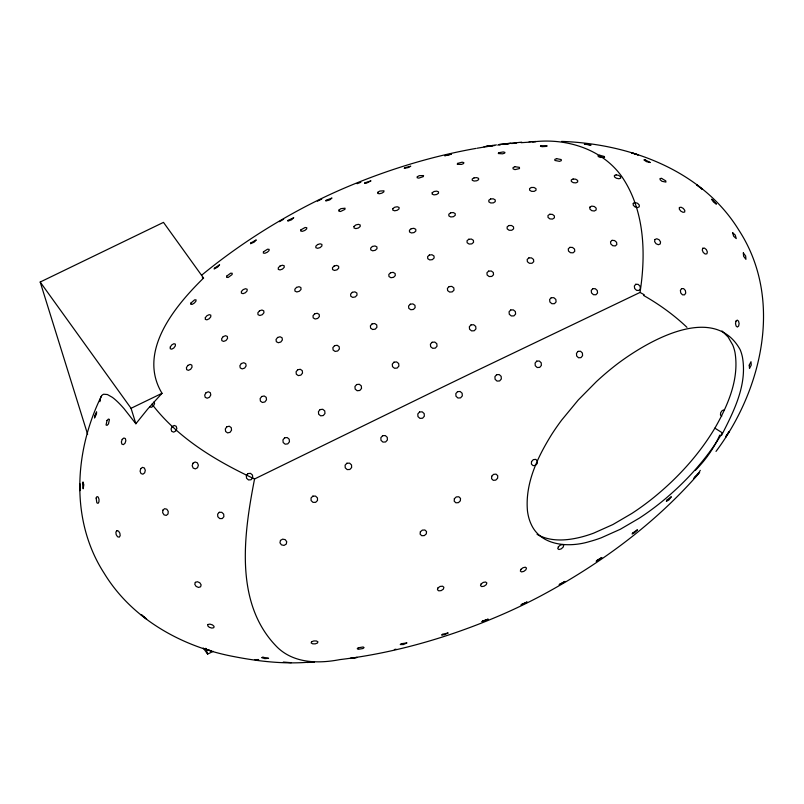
<?xml version="1.0" encoding="UTF-8"?>
<svg xmlns="http://www.w3.org/2000/svg" width="804" height="804" viewBox="0 0 804 804"><rect width="100%" height="100%" fill="white"/><g stroke="black" fill="none" stroke-linecap="round" stroke-linejoin="round"><path stroke-width="1.21" d="M99.927 401.668L100.108 400.131M100.138 399.97L100.339 398.935A140.931 22.813 64.2 0 1 103.756 394.231L107.424 394.543L112.349 397.337A158.599 25.668 64.2 0 1 124.007 408.633L135.866 423.748L147.685 409.065L162.026 393.307C136.931 351.8 174.79 306.284 203.553 278.063L163.483 222.376L40.2 282.033L87.626 434.311M151.966 404.161C178.076 438.331 216.165 460.983 254.556 478.973L434.2 391.196A583.995 10.874 -26 0 1 471.526 373.126L640.034 292.435C646.044 253.551 644.738 210.306 621.924 176.749C602.186 148.76 565.614 137.705 532.67 141.936M254.556 478.973C243.843 534.117 233.753 603.955 277.641 647.592C294.364 663.501 318.615 663.702 339.901 659.602C396.372 652.858 451.496 636.597 503.565 613.914A583.995 575.322 44.4 0 0 540.891 595.854C600.166 564.086 655.451 523.525 699.641 472.541M721.449 435.577C733.67 411.588 747.388 385.106 742.454 357.227A63.717 41.225 -57.7 0 0 740.132 349.619C713.731 302.234 647.26 341.62 618.206 363.277A223.391 144.549 -57.7 0 0 596.407 381.619L578.327 399.91L561.634 420.14A158.428 102.51 -57.7 0 0 551.866 434.18C537.635 457.024 524.911 483.365 527.474 510.992A67.285 43.537 -57.7 0 0 531.012 523.937C540.75 546.197 569.282 547.815 589.623 541.534A163.936 106.078 -57.7 0 0 601.231 537.806L620.316 529.273L639.26 518.188A223.14 144.388 -57.7 0 0 661.742 501.766C685.51 482.34 706.545 459.265 722.334 432.864L714.887 428.15C727.851 405.487 739.378 379.186 735.007 352.514A63.717 41.225 -57.7 0 0 732.685 344.906L728.112 337.027L721.982 330.957M101.324 396.282C74.34 451.134 69.998 520.419 104.158 573.232C131.896 618.949 182.207 646.898 233.803 656.566C259.25 661.551 285.601 664.446 311.55 661.963M699.852 471.144L700.294 470.37M714.887 428.15C699.088 454.551 678.063 477.626 654.295 497.053A223.14 144.388 -57.7 0 1 631.813 513.475L612.859 524.56L593.774 533.102A163.936 106.078 -57.7 0 1 582.166 536.821C567.493 540.64 550.75 542.208 537.082 534.348M699.41 471.878L697.038 475.425M716.012 451.406C762.313 389.518 783.508 299.038 739.037 230.426C702.183 170.126 629.431 143.705 561.554 141.403M695.54 476.058L693.832 478.491L698.334 473.295L697.289 474.169M201.533 275.29C232.788 249.562 266.747 227.15 302.485 208.156A583.995 575.322 44.4 0 1 339.801 190.086C383.357 171.051 429.055 156.73 475.878 148.428M279.44 221.663L283.631 219.251M317.359 201.181L321.721 199.07M40.2 282.033L131.052 408.291L162.026 393.307M203.211 647.974L207.613 654.084L213.261 651.351M357.117 183.714L360.845 182.277M724.253 409.849L722.233 410.542L720.665 412.673L720.464 414.995L721.751 416.15M394.362 649.542L396.07 649.2M476.963 148.248L485.515 146.83M486.551 146.68L488.641 146.358M484.008 146.72L496.41 144.891M491.706 145.916L494.731 145.494M497.706 145.102L500.621 144.74M510.852 143.152L499.063 144.559L521.766 142.167M504.399 144.288L508.952 143.795M511.565 143.534L516.53 143.072M521.092 142.7L528.781 142.187M291.229 662.707L283.34 662.054M254.808 659.642L258.647 659.551M149.705 406.703L151.353 407.326L153.363 406.1L154.549 403.739L154.217 401.628M640.034 292.435L644.275 294.787M131.052 408.291L135.866 423.748M205.804 648.305L207.613 654.084M202.327 277.722A178.619 28.914 64.2 0 1 203.563 278.083M719.741 435.135A206.487 141.253 5.8 0 1 695.329 470.4M643.592 295.45A206.487 144.69 10.1 0 1 686.968 327.339M354.031 226.447L354.021 227.964L355.82 228.617L358.373 228.014L360.182 226.507L360.192 224.979L358.393 224.336L355.84 224.939L354.031 226.447M589.875 207.151L589.865 209.03L591.694 210.638L594.287 211.03L596.136 209.995L596.156 208.115L594.327 206.507L591.724 206.105L589.875 207.151M241.421 291.47L241.391 293.128L243.039 293.661L245.411 292.736L247.109 290.907L247.14 289.249L245.491 288.716L243.12 289.641L241.421 291.47M392.814 208.628L392.794 210.095L394.603 210.799L397.186 210.306L399.035 208.919L399.065 207.452L397.246 206.759L394.663 207.241L392.814 208.628M205.342 317.64L205.301 319.359L206.869 319.841L209.13 318.796L210.759 316.856L210.799 315.138L209.231 314.655L206.96 315.691L205.342 317.64M170.287 346.966L170.247 348.745L171.704 349.177L173.815 348.011L175.332 345.911L175.372 344.132L173.915 343.7L171.805 344.876L170.287 346.966M79.646 484.822L79.837 490.641L79.827 483.706L79.646 484.822M96.138 498.018L96.852 502.832L98.038 503.364L98.942 501.907L99.013 499.314L98.229 497.093L97.043 496.56L96.138 498.018M432.21 192.739L432.17 194.146L433.979 194.88L436.602 194.518L438.481 193.272L438.522 191.865L436.703 191.131L434.09 191.493L432.21 192.739M633.281 203.311L633.21 205.1L634.929 206.879L637.421 207.603L639.23 206.849L639.291 205.06L637.582 203.291L635.09 202.568L633.281 203.311M732.615 232.678L733.6 236.165L736.253 238.587L735.258 235.1L732.615 232.678M190.87 303.108L190.809 304.384L192.287 304.324L194.427 302.967L195.975 301.108L196.035 299.832L194.558 299.882L190.87 303.108M531.514 461.586L531.404 464.069L533.052 465.637L535.494 465.355L537.293 463.405L537.404 460.933L535.765 459.365L533.323 459.637L531.514 461.586M491.706 476.249L491.586 478.722L493.274 480.33L495.777 480.119L497.626 478.219L497.746 475.747L496.058 474.139L493.555 474.35L491.706 476.249M82.531 483.365L83.154 488.782L83.797 484.762L83.013 481.948L82.531 483.365M226.718 276.114L226.638 277.38L228.185 277.45L232.115 274.536L232.195 273.27L230.647 273.199L226.718 276.114M454.361 498.751L454.21 501.193L455.898 502.801L458.441 502.641L460.35 500.812L460.511 498.379L458.813 496.771L456.27 496.922L454.361 498.751M679.41 207.512L679.3 209.13L680.797 211.12L683.028 212.316L684.686 212.025L684.797 210.407L683.289 208.417L681.068 207.221L679.41 207.512M263.441 251.833L263.34 253.089L264.938 253.25L267.3 252.225L269.038 250.617L269.139 249.361L267.541 249.2L263.441 251.833M162.89 510.138L162.669 512.701L164.086 514.892L166.307 515.404L168.026 513.957L168.237 511.384L166.82 509.203L164.609 508.681L162.89 510.138M749.238 365.147L749.509 368.483L751.248 365.056L750.986 361.72L749.238 365.147M300.897 229.854L300.776 231.08L302.415 231.321L304.847 230.436L306.656 228.939L306.776 227.723L305.138 227.482L300.897 229.854M420.351 531.816L420.11 534.137L421.748 535.705L424.311 535.595L426.301 533.886L426.542 531.565L424.904 529.997L422.341 530.107L420.351 531.816M339.027 210.015L338.886 211.191L340.554 211.492L344.916 209.382L345.057 208.206L340.896 208.648L339.027 210.015M377.84 192.297L377.669 193.412L379.357 193.764L381.9 193.151L383.809 191.925L383.98 190.819L379.749 191.071L377.84 192.297M654.918 239.512L654.607 241.562L656.034 243.723L658.365 244.717L660.235 243.964L660.546 241.914L659.119 239.753L656.788 238.758L654.918 239.512M417.326 176.719L417.135 177.744L418.824 178.136L423.356 176.589L423.557 175.563L419.286 175.654L417.326 176.719M207.955 624.497L207.703 625.813L209.311 627.301L211.844 628.085L213.814 627.703L214.075 626.386L212.457 624.899L209.924 624.115L207.955 624.497M735.992 321.097L735.509 323.54L736.082 326.002L737.368 327.047L738.635 326.052L739.117 323.62L738.544 321.148L737.248 320.113L735.992 321.097M280.455 540.439L279.963 542.821L281.46 544.881L284.063 545.403L286.254 544.097L286.737 541.715L285.239 539.655L282.636 539.132L280.455 540.439M140.69 468.712L140.087 471.275L141.001 473.546L142.911 474.189L144.68 472.832L145.293 470.26L144.368 467.988L142.469 467.345L140.69 468.712M94.661 415.859L94.54 418.02L96.47 414L96.601 411.829L94.661 415.859M457.526 163.413L457.305 164.328L461.607 164.408L463.606 163.524L463.828 162.599L462.139 162.187L457.526 163.413M702.756 248.265L702.264 250.094L703.259 252.476L705.168 254.024L706.867 253.823L707.359 251.994L706.354 249.612L704.445 248.064L702.756 248.265M195.322 582.357L194.769 584.287L196.096 586.387L198.498 587.433L200.588 586.799L201.141 584.86L199.814 582.759L197.412 581.724L195.322 582.357M437.999 587.865L437.416 589.704L438.733 590.839L441.185 590.618L443.326 589.171L443.908 587.332L442.592 586.196L440.14 586.417L437.999 587.865M558.338 546.831L557.755 548.66L558.911 549.524L561.132 548.921L563.122 547.192L563.704 545.363L562.549 544.499L560.328 545.102L558.338 546.831M193 463.194L192.176 465.717L193.181 468.079L195.402 468.903L197.553 467.707L198.367 465.194L197.372 462.833L195.151 461.998L193 463.194M122.208 439.376L121.374 441.898L121.846 444.079L123.344 444.642L125.002 443.265L125.846 440.743L125.374 438.562L123.866 437.999L122.208 439.376M498.58 152.77L498.319 153.544L502.631 153.825L504.671 153.152L504.932 152.378L503.254 151.936L498.58 152.77M743.328 252.928L743.599 256.255L745.931 259.33L745.67 256.014L743.328 252.928M214.437 268.214L214.155 268.988L217.603 267.109L219.592 264.767L214.437 268.214M520.982 569.302L520.339 571.051L521.505 571.925L523.786 571.413L525.856 569.815L526.499 568.066L525.344 567.192L523.052 567.704L520.982 569.302M481.154 583.885L480.501 585.624L481.717 586.588L484.078 586.206L486.209 584.709L486.852 582.97L485.636 582.006L483.274 582.387L481.154 583.885M250.838 242.939L250.536 243.733L254.175 242.145L256.265 239.924L250.838 242.939M107.022 420.492L106.058 424.994L107.063 425.386L108.47 423.919L109.434 419.427L108.429 419.035L107.022 420.492M288.093 220.356L287.782 221.13L291.55 219.804L293.741 217.723L288.093 220.356M311.64 641.753L311.158 642.959L312.656 643.823L315.258 643.863L317.439 643.039L317.922 641.843L316.424 640.969L313.821 640.939L311.64 641.753M172.096 426.612L171.051 429.045L171.694 431.336L173.664 432.14L175.795 430.984L176.85 428.542L176.197 426.251L174.237 425.457L172.096 426.612M326.143 200.286L325.811 201L329.69 199.915L331.972 198.025L326.143 200.286M540.77 145.665L540.459 146.238L542.107 146.68L546.82 146.378L547.132 145.805L540.77 145.665M667.159 499.847L666.375 501.284L668.787 500.098L671.35 496.721L667.159 499.847M726.384 435.798L725.65 437.115L729.248 431.356L726.384 435.798M365.006 182.769L364.634 183.412L366.132 183.302L370.976 180.87L365.006 182.769M206.015 392.754L204.708 395.045L205.191 397.307L207.171 398.221L209.492 397.246L210.799 394.955L210.316 392.694L208.337 391.779L206.015 392.754M116.831 530.66L115.876 532.158L116.188 534.68L117.565 536.76L119.223 537.172L120.178 535.685L119.866 533.163L118.479 531.082L116.831 530.66M187.845 365.428L186.417 367.609L186.649 369.649L188.397 370.353L190.638 369.307L192.055 367.126L191.824 365.086L190.086 364.383L187.845 365.428M681.581 288.596L680.385 290.385L680.747 292.968L682.475 294.817L684.536 294.857L685.742 293.068L685.37 290.485L683.651 288.636L681.581 288.596M241.331 363.539L239.873 365.699L240.245 367.92L242.225 368.905L244.657 368.071L246.114 365.91L245.743 363.689L243.763 362.715L241.331 363.539M226.839 426.763L225.321 428.944L225.622 431.477L227.562 432.894L230.014 432.361L231.542 430.19L231.24 427.648L229.291 426.231L226.839 426.763M223.2 336.615L221.653 338.665L221.834 340.655L223.633 341.409L225.994 340.504L227.542 338.454L227.361 336.464L225.562 335.7L223.2 336.615M261.722 396.493L260.134 398.603L260.406 401.085L262.375 402.472L264.898 401.96L266.486 399.839L266.224 397.357L264.245 395.98L261.722 396.493M404.663 167.765L404.261 168.307L408.271 167.574L410.754 166.197L404.663 167.765M277.601 337.469L276.043 339.509L276.335 341.69L278.315 342.735L280.817 342.022L282.375 339.981L282.083 337.801L280.104 336.765L277.601 337.469M633.019 532.771L632.085 533.967L634.557 532.7L637.451 529.776L633.019 532.771M297.721 369.76L296.083 371.8L296.324 374.222L298.314 375.609L300.877 375.126L302.525 373.086L302.274 370.664L300.294 369.277L297.721 369.76M247.964 473.566L246.315 475.586L246.547 478.239L248.516 479.958L251.069 479.737L252.707 477.717L252.476 475.074L250.516 473.355L247.964 473.566M284.616 437.828L282.938 439.888L283.169 442.522L285.169 444.18L287.762 443.888L289.44 441.838L289.209 439.205L287.209 437.547L284.616 437.828M578.086 351.378L576.478 353.338L576.659 355.991L578.518 357.77L580.97 357.639L582.578 355.669L582.397 353.026L580.538 351.247L578.086 351.378M320.123 409.568L318.434 411.618L318.655 414.211L320.675 415.839L323.288 415.547L324.977 413.497L324.756 410.904L322.736 409.276L320.123 409.568M259.501 310.816L257.863 312.756L258.014 314.686L259.843 315.5L262.295 314.706L263.923 312.776L263.772 310.836L261.943 310.022L259.501 310.816M356.644 384.543L354.936 386.553L355.167 389.116L357.187 390.734L359.82 390.463L361.529 388.443L361.297 385.88L359.277 384.262L356.644 384.543M635.803 284.274L634.356 285.993L634.657 288.505L636.547 290.344L638.919 290.435L640.366 288.726L640.064 286.204L638.165 284.365L635.803 284.274M334.554 345.68L332.876 347.66L333.107 350.031L335.097 351.418L337.7 350.996L339.378 349.016L339.147 346.645L337.147 345.268L334.554 345.68M536.75 361.127L535.092 363.086L535.263 365.73L537.183 367.518L539.705 367.388L541.373 365.438L541.203 362.795L539.283 361.006L536.75 361.127M394 362.162L392.282 364.132L392.513 366.664L394.533 368.282L397.176 368.041L398.895 366.071L398.663 363.539L396.643 361.921L394 362.162M496.631 374.694L494.922 376.654L495.093 379.297L497.033 381.076L499.616 380.945L501.324 378.986L501.153 376.342L499.214 374.563L496.631 374.694M314.686 313.821L313.007 315.731L313.198 317.881L315.138 319.007L317.691 318.454L319.369 316.545L319.178 314.394L317.238 313.269L314.686 313.821M457.566 391.628L455.828 393.598L455.979 396.241L457.948 398.02L460.561 397.879L462.31 395.91L462.149 393.267L460.179 391.488L457.566 391.628M419.577 411.98L417.809 413.949L417.959 416.603L419.929 418.381L422.562 418.231L424.331 416.261L424.19 413.608L422.221 411.829L419.577 411.98M372.091 323.881L370.393 325.781L370.604 328.112L372.614 329.509L375.237 329.158L376.935 327.248L376.724 324.916L374.714 323.52L372.091 323.881M219.271 512.309L217.633 514.138L217.814 516.741L219.723 518.57L222.236 518.57L223.874 516.741L223.683 514.138L221.783 512.309L219.271 512.309M432.13 342.263L430.411 344.172L430.632 346.685L432.663 348.313L435.316 348.122L437.024 346.202L436.803 343.7L434.773 342.062L432.13 342.263M382.654 435.698L380.865 437.667L380.995 440.321L382.955 442.099L385.608 441.969L387.387 439.999L387.267 437.346L385.297 435.567L382.654 435.698M592.819 288.686L591.241 290.425L591.513 292.917L593.473 294.706L595.965 294.746L597.543 293.018L597.271 290.515L595.312 288.726L592.819 288.686M471.043 324.876L469.345 326.736L469.566 329.228L471.596 330.886L474.229 330.756L475.938 328.896L475.707 326.404L473.687 324.736L471.043 324.876M296.535 287.39L294.847 289.219L294.957 291.108L296.817 291.963L299.329 291.269L301.018 289.45L300.897 287.551L299.038 286.696L296.535 287.39M510.741 309.972L509.063 311.781L509.294 314.263L511.314 315.962L513.927 315.892L515.605 314.073L515.374 311.59L513.364 309.892L510.741 309.972M551.273 297.711L549.624 299.48L549.876 301.962L551.866 303.711L554.448 303.691L556.087 301.922L555.845 299.44L553.845 297.691L551.273 297.711M346.926 463.235L345.117 465.164L345.217 467.797L347.167 469.596L349.82 469.496L351.629 467.566L351.529 464.933L349.579 463.134L346.926 463.235M352.313 292.314L350.604 294.133L350.775 296.234L352.725 297.39L355.318 296.927L357.026 295.108L356.865 293.008L354.906 291.852L352.313 292.314M410.291 304.183L408.573 306.012L408.774 308.304L410.784 309.731L413.427 309.45L415.145 307.62L414.944 305.329L412.924 303.902L410.291 304.183M279.993 266.064L278.284 267.792L278.305 269.4L280.053 269.933L282.495 269.089L284.204 267.36L284.184 265.762L282.435 265.219L279.993 266.064M449.145 286.596L447.416 288.345L447.617 290.606L449.637 292.073L452.28 291.872L454.009 290.123L453.808 287.852L451.788 286.395L449.145 286.596M312.897 496.118L311.058 497.967L311.098 500.55L313.007 502.359L315.66 502.339L317.5 500.5L317.459 497.917L315.55 496.098L312.897 496.118M334.193 265.983L332.464 267.712L332.565 269.561L334.434 270.456L336.987 269.863L338.725 268.144L338.625 266.295L336.745 265.4L334.193 265.983M390.553 272.737L388.814 274.466L388.965 276.526L390.925 277.712L393.548 277.33L395.287 275.601L395.136 273.541L393.166 272.355L390.553 272.737M597.221 560.277L596.176 561.313L601.844 557.504L597.221 560.277M488.651 271.109L486.933 272.787L487.144 275.028L489.154 276.546L491.807 276.425L493.525 274.757L493.314 272.506L491.304 270.998L488.651 271.109M528.871 257.903L527.173 259.491L527.394 261.722L529.404 263.29L532.037 263.27L533.735 261.682L533.514 259.451L531.504 257.883L528.871 257.903M429.366 255.029L427.607 256.667L427.758 258.697L429.728 259.923L432.371 259.642L434.13 258.004L433.979 255.973L432.009 254.747L429.366 255.029M317.61 244.527L315.851 246.145L315.861 247.712L317.63 248.315L320.133 247.592L321.901 245.974L321.891 244.406L320.113 243.813L317.61 244.527M372.443 246.436L370.674 248.054L370.755 249.873L372.644 250.808L375.237 250.315L377.006 248.697L376.915 246.888L375.026 245.954L372.443 246.436M569.925 247.351L568.267 248.858L568.508 251.079L570.508 252.717L573.101 252.808L574.759 251.3L574.518 249.079L572.518 247.441L569.925 247.351M612.095 240.336L610.517 241.753L610.799 243.974L612.769 245.712L615.271 245.934L616.849 244.516L616.567 242.295L614.598 240.557L612.095 240.336M358.303 647.783L357.247 648.717L358.192 649.32L363.026 648.516L364.071 647.572L363.127 646.969L358.303 647.783M468.782 239.25L467.013 240.788L467.164 242.788L469.144 244.064L471.797 243.883L473.556 242.346L473.415 240.346L471.435 239.059L468.782 239.25M445.175 155.433L444.723 155.835L451.335 154.217L445.175 155.433M411.246 228.698L409.447 230.215L409.517 231.984L411.427 232.959L414.04 232.577L415.839 231.06L415.768 229.301L413.859 228.316L411.246 228.698M560.217 583.925L559.112 584.84L565.031 581.423L560.217 583.925M450.632 212.819L448.813 214.226L448.883 215.944L450.793 216.969L453.426 216.698L455.245 215.291L455.185 213.573L453.275 212.547L450.632 212.819M508.962 225.512L507.123 226.909L507.193 228.879L509.113 230.266L511.766 230.266L513.595 228.879L513.535 226.909L511.615 225.512L508.962 225.512M401.397 643.723L400.271 644.547L403.407 644.557L406.965 642.909L401.397 643.723M522.148 604.146L520.992 604.97L527.163 601.995L522.148 604.146M490.651 198.96L488.812 200.236L488.872 201.904L490.792 202.99L493.445 202.849L495.274 201.573L495.214 199.905L493.304 198.819L490.651 198.96M549.846 214.246L547.996 215.492L548.026 217.422L549.906 218.909L552.549 219.08L554.398 217.834L554.368 215.904L552.479 214.417L549.846 214.246M442.803 634.245L441.637 635.029L444.622 634.647L448.18 632.929L442.803 634.245M483.003 620.899L481.837 621.683L488.209 619.15L483.003 620.899M531.404 187.473L529.565 188.598L529.625 190.196L531.544 191.342L534.198 191.362L536.037 190.236L535.977 188.638L534.057 187.493L531.404 187.473M474.069 177.875L472.219 179.001L472.249 180.317L474.129 181.051L476.772 180.779L478.621 179.664L478.591 178.347L476.702 177.614L474.069 177.875M514.861 166.699L513.022 167.644L513.083 168.86L514.992 169.634L519.484 168.559L519.424 167.353L514.861 166.699M573.091 179.001L571.272 179.915L571.342 181.433L573.252 182.659L575.885 182.88L577.704 181.965L577.644 180.448L575.734 179.212L573.091 179.001M556.609 158.669L554.81 159.383L554.921 160.468L559.524 161.353L561.323 160.639L561.212 159.554L556.609 158.669M486.721 146.358L486.189 146.569L492.932 145.514L486.721 146.358M350.956 658.275L350.433 658.486L357.177 657.431L350.956 658.275M616.145 174.88L614.397 175.503L614.487 176.9L616.366 178.247L618.939 178.759L620.688 178.136L620.598 176.739L618.718 175.393L616.145 174.88M262.908 657.24L261.692 657.612L264.848 658.627L268.586 658.295L262.908 657.24M599.744 155.242L598.055 155.634L598.276 156.539L600.266 157.433L604.568 157.413L604.347 156.499L599.744 155.242M530.499 141.665L529.112 141.826L535.956 141.534L530.499 141.665M661.561 178.377L660.004 178.558L660.164 179.764L661.973 181.302L665.923 182.086L665.762 180.87L661.561 178.377M308.806 662.305L307.419 662.466L314.263 662.174L308.806 662.305M585.955 144.077L584.357 144.117L591.03 145.122L585.955 144.077M645.371 159.986L643.934 159.895L646.386 161.624L650.275 162.529L645.371 159.986M632.376 152.971L631.622 152.921L638.225 154.931L632.376 152.971M205.894 649.119L205.151 649.069L211.743 651.079L205.894 649.119M697.611 185.362L696.746 184.95L702.234 189.201L697.611 185.362M142.006 615.211L141.142 614.799L146.619 619.05L142.006 615.211M712.545 199.734L711.5 199.221L713.48 201.965L716.394 204.136L712.545 199.734"/></g></svg>
